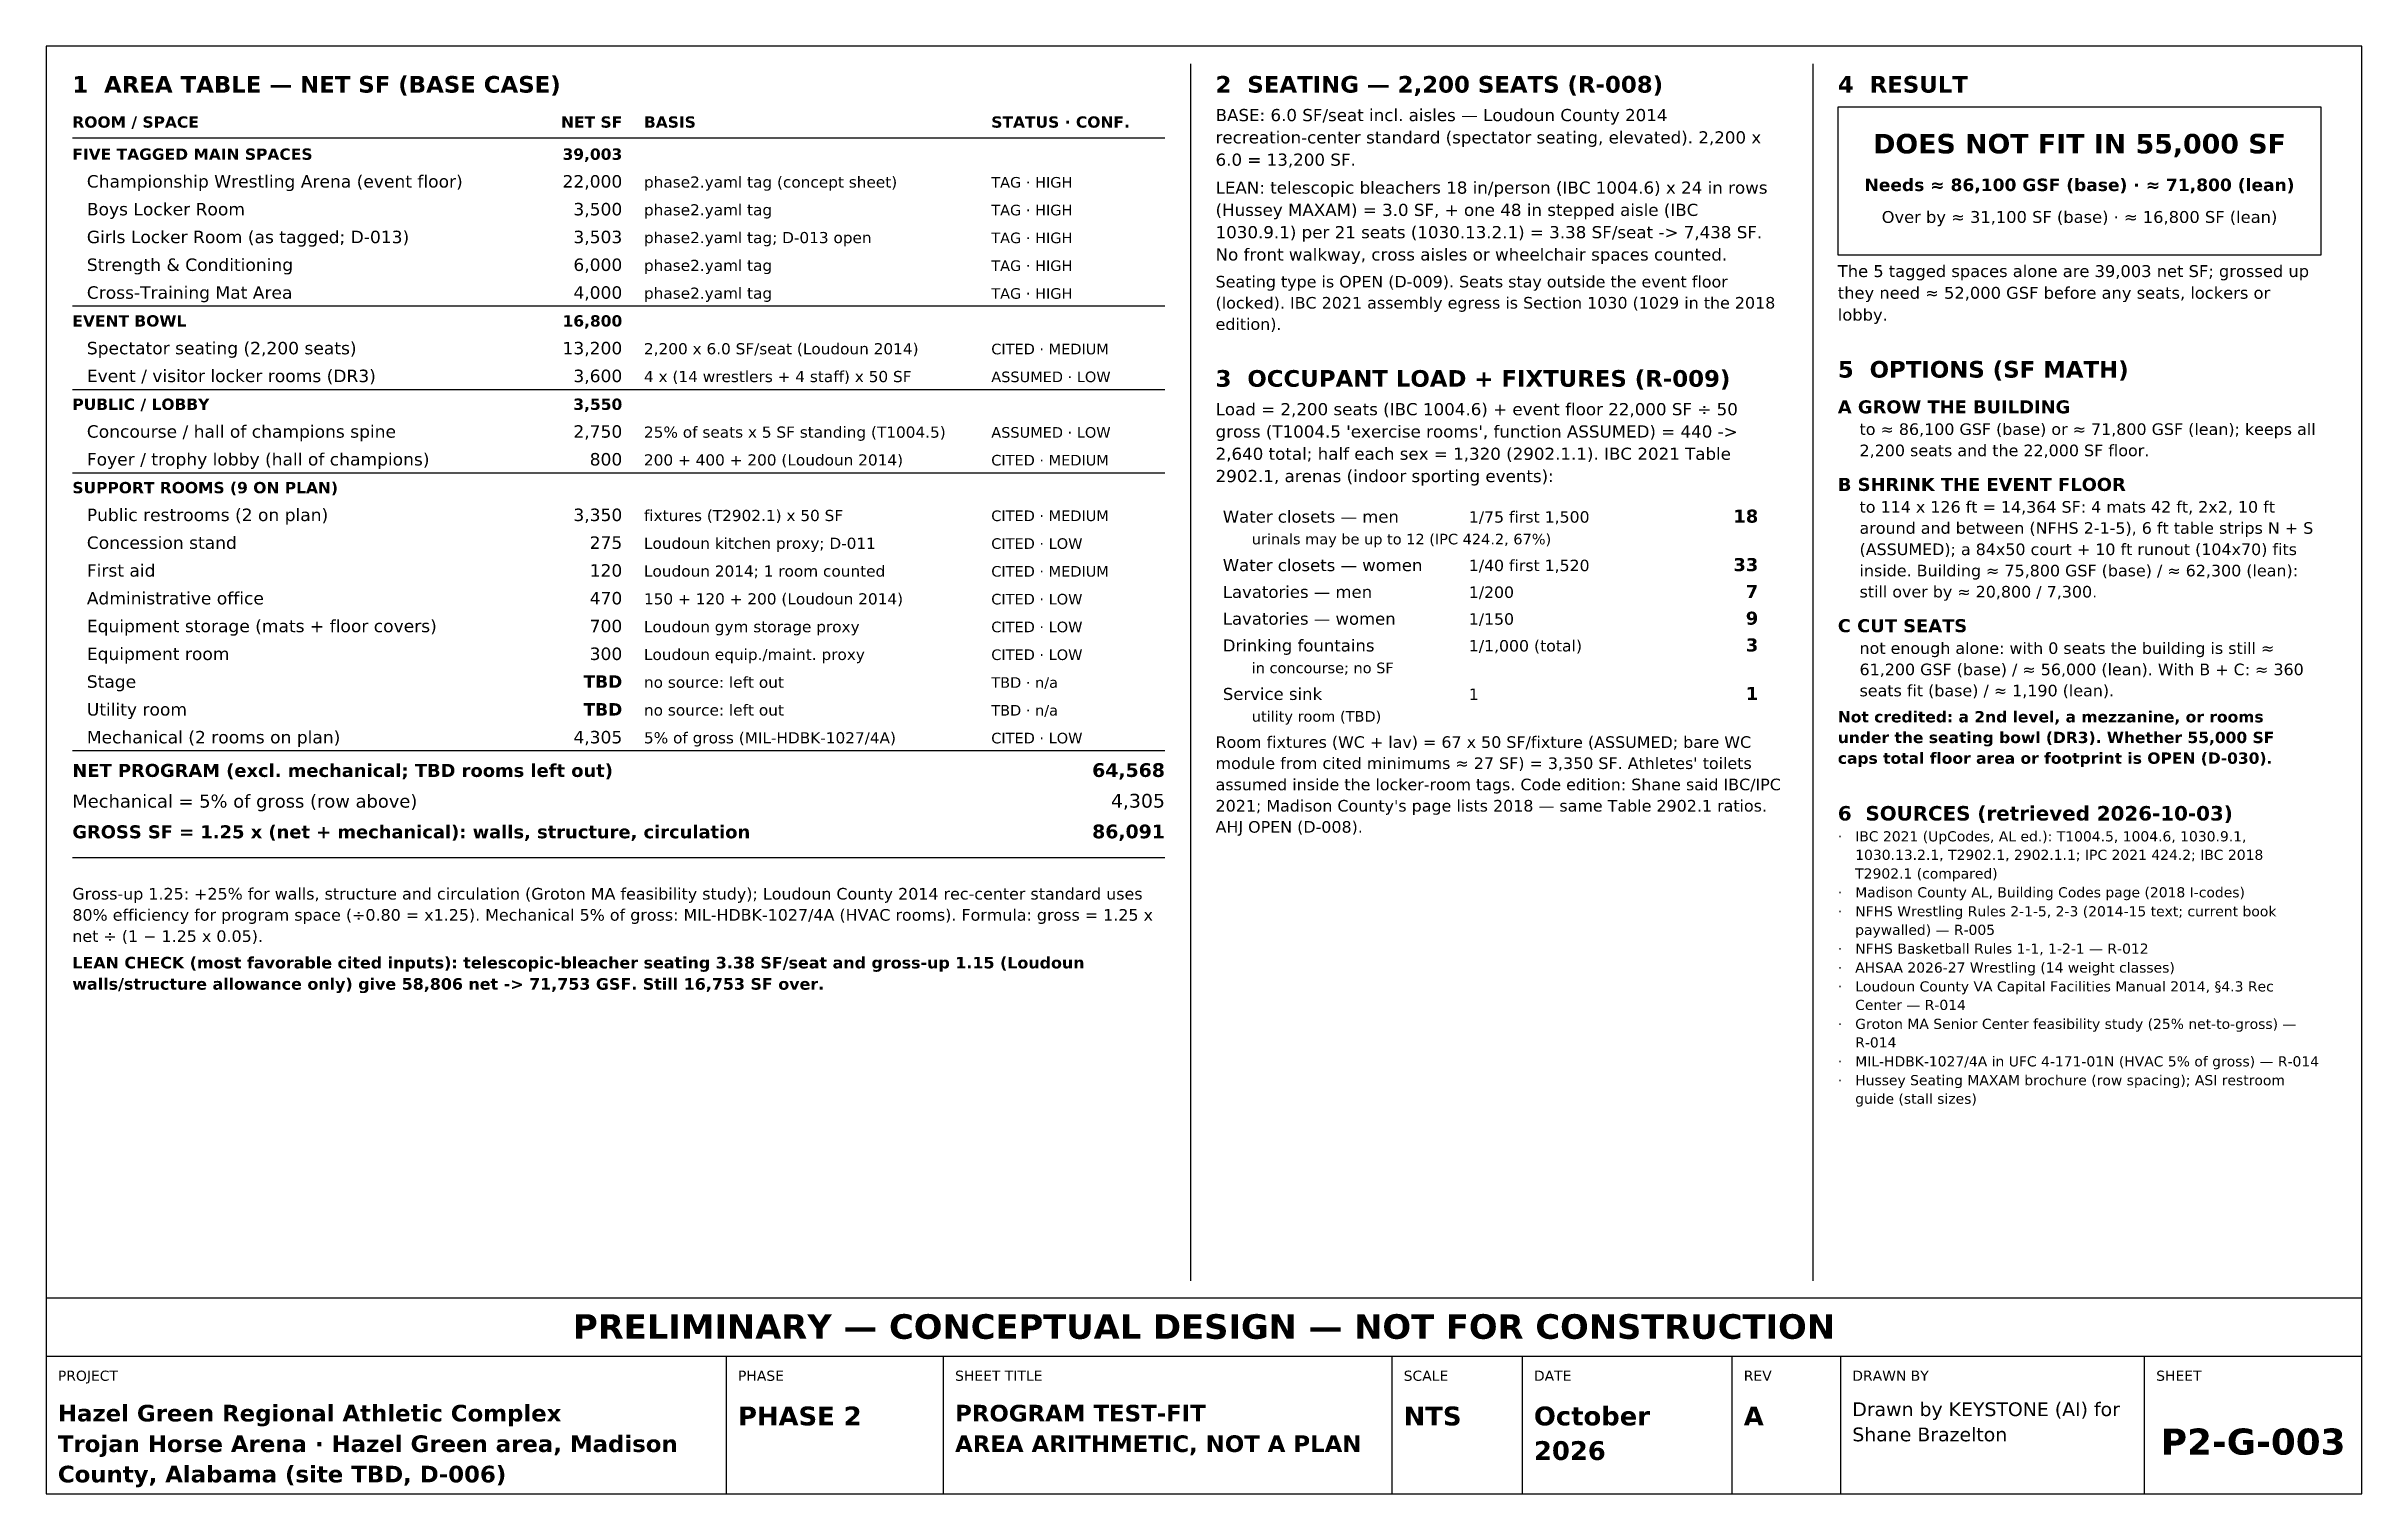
# Model space of a CAD drawing. Header units: inches. Extents: x 0.5 to 16.5, y 0.5 to 10.5.
import ezdxf
from ezdxf.enums import TextEntityAlignment as Align

# ---------------------------------------------------------------- set-up
doc = ezdxf.new("R2010")
doc.units = ezdxf.units.IN
doc.header["$MEASUREMENT"] = 0
for name, color, linetype in [('A-ANNO-TABL', 7, 'Continuous'), ('A-ANNO-TEXT', 7, 'Continuous'), ('G-ANNO-TTLB', 7, 'Continuous')]:
    doc.layers.add(name, color=color, linetype=linetype)
doc.styles.add('KS-BOLD', font='DejaVuSans-Bold.ttf')
doc.styles.add('KS-REG', font='DejaVuSans.ttf')

msp = doc.modelspace()

# ---------------------------------------------------------------- linework, layer by layer
at = {"layer": 'A-ANNO-TABL'}
for p, q in [((0.68, 9.868), (8.23, 9.868)), ((0.68, 8.706), (8.23, 8.706)), ((0.68, 8.13), (8.23, 8.13)), ((0.68, 7.554), (8.23, 7.554)), ((0.68, 5.634), (8.23, 5.634)), ((0.68, 4.896), (8.23, 4.896))]:
    msp.add_line(p, q, dxfattribs=at)
at = {"layer": 'A-ANNO-TEXT'}
for p, q in [((8.41, 1.97), (8.41, 10.38)), ((12.71, 1.97), (12.71, 10.38))]:
    msp.add_line(p, q, dxfattribs=at)
msp.add_lwpolyline([(12.88, 9.06), (16.22, 9.06), (16.22, 10.08), (12.88, 10.08)], close=True, dxfattribs=at)
at = {"layer": 'G-ANNO-TTLB'}
for p, q in [((0.5, 1.45), (16.5, 1.45)), ((5.2, 0.5), (5.2, 1.45)), ((6.7, 0.5), (6.7, 1.45)), ((9.8, 0.5), (9.8, 1.45)), ((10.7, 0.5), (10.7, 1.45)), ((12.15, 0.5), (12.15, 1.45)), ((12.9, 0.5), (12.9, 1.45)), ((15, 0.5), (15, 1.45))]:
    msp.add_line(p, q, dxfattribs=at)
for points in [[(0.5, 0.5), (16.5, 0.5), (16.5, 10.5), (0.5, 10.5)], [(0.5, 1.45), (16.5, 1.45), (16.5, 1.85), (0.5, 1.85)]]:
    msp.add_lwpolyline(points, close=True, dxfattribs=at)

# ---------------------------------------------------------------- texts
at = {"layer": 'A-ANNO-TABL'}
for s, height, style, p in [('ROOM / SPACE', 0.078, 'KS-BOLD', (0.68, 9.938)), ('BASIS', 0.078, 'KS-BOLD', (4.63, 9.938)), ('STATUS · CONF.', 0.078, 'KS-BOLD', (7.03, 9.938)), ('FIVE TAGGED MAIN SPACES', 0.078, 'KS-BOLD', (0.68, 9.716)), ('Championship Wrestling Arena (event floor)', 0.086, 'KS-REG', (0.78, 9.524)), ('phase2.yaml tag (concept sheet)', 0.077, 'KS-REG', (4.63, 9.524)), ('TAG · HIGH', 0.073, 'KS-REG', (7.03, 9.524)), ('Boys Locker Room', 0.086, 'KS-REG', (0.78, 9.332)), ('phase2.yaml tag', 0.077, 'KS-REG', (4.63, 9.332)), ('TAG · HIGH', 0.073, 'KS-REG', (7.03, 9.332)), ('Girls Locker Room (as tagged; D-013)', 0.086, 'KS-REG', (0.78, 9.14)), ('phase2.yaml tag; D-013 open', 0.077, 'KS-REG', (4.63, 9.14)), ('TAG · HIGH', 0.073, 'KS-REG', (7.03, 9.14)), ('Strength & Conditioning', 0.086, 'KS-REG', (0.78, 8.948)), ('phase2.yaml tag', 0.077, 'KS-REG', (4.63, 8.948)), ('TAG · HIGH', 0.073, 'KS-REG', (7.03, 8.948)), ('Cross-Training Mat Area', 0.086, 'KS-REG', (0.78, 8.756)), ('phase2.yaml tag', 0.077, 'KS-REG', (4.63, 8.756)), ('TAG · HIGH', 0.073, 'KS-REG', (7.03, 8.756)), ('EVENT BOWL', 0.078, 'KS-BOLD', (0.68, 8.564)), ('Spectator seating (2,200 seats)', 0.086, 'KS-REG', (0.78, 8.372)), ('2,200 x 6.0 SF/seat (Loudoun 2014)', 0.077, 'KS-REG', (4.63, 8.372)), ('CITED · MEDIUM', 0.073, 'KS-REG', (7.03, 8.372)), ('Event / visitor locker rooms (DR3)', 0.086, 'KS-REG', (0.78, 8.18)), ('4 x (14 wrestlers + 4 staff) x 50 SF', 0.077, 'KS-REG', (4.63, 8.18)), ('ASSUMED · LOW', 0.073, 'KS-REG', (7.03, 8.18)), ('PUBLIC / LOBBY', 0.078, 'KS-BOLD', (0.68, 7.988)), ('Concourse / hall of champions spine', 0.086, 'KS-REG', (0.78, 7.796)), ('25% of seats x 5 SF standing (T1004.5)', 0.077, 'KS-REG', (4.63, 7.796)), ('ASSUMED · LOW', 0.073, 'KS-REG', (7.03, 7.796)), ('Foyer / trophy lobby (hall of champions)', 0.086, 'KS-REG', (0.78, 7.604)), ('200 + 400 + 200 (Loudoun 2014)', 0.077, 'KS-REG', (4.63, 7.604)), ('CITED · MEDIUM', 0.073, 'KS-REG', (7.03, 7.604)), ('SUPPORT ROOMS (9 ON PLAN)', 0.078, 'KS-BOLD', (0.68, 7.412)), ('Public restrooms (2 on plan)', 0.086, 'KS-REG', (0.78, 7.22)), ('fixtures (T2902.1) x 50 SF', 0.077, 'KS-REG', (4.63, 7.22)), ('CITED · MEDIUM', 0.073, 'KS-REG', (7.03, 7.22)), ('Water closets — men', 0.083, 'KS-REG', (8.63, 7.209)), ('1/75 first 1,500', 0.079, 'KS-REG', (10.33, 7.209)), ('Concession stand', 0.086, 'KS-REG', (0.78, 7.028)), ('Loudoun kitchen proxy; D-011', 0.077, 'KS-REG', (4.63, 7.028)), ('CITED · LOW', 0.073, 'KS-REG', (7.03, 7.028)), ('urinals may be up to 12 (IPC 424.2, 67%)', 0.073, 'KS-REG', (8.83, 7.059)), ('First aid', 0.086, 'KS-REG', (0.78, 6.836)), ('Loudoun 2014; 1 room counted', 0.077, 'KS-REG', (4.63, 6.836)), ('CITED · MEDIUM', 0.073, 'KS-REG', (7.03, 6.836)), ('Water closets — women', 0.083, 'KS-REG', (8.63, 6.874)), ('1/40 first 1,520', 0.079, 'KS-REG', (10.33, 6.874)), ('Administrative office', 0.086, 'KS-REG', (0.78, 6.644)), ('150 + 120 + 200 (Loudoun 2014)', 0.077, 'KS-REG', (4.63, 6.644)), ('Lavatories — men', 0.083, 'KS-REG', (8.63, 6.689)), ('1/200', 0.079, 'KS-REG', (10.33, 6.689)), ('CITED · LOW', 0.073, 'KS-REG', (7.03, 6.644)), ('Lavatories — women', 0.083, 'KS-REG', (8.63, 6.504)), ('1/150', 0.079, 'KS-REG', (10.33, 6.504)), ('Equipment storage (mats + floor covers)', 0.086, 'KS-REG', (0.78, 6.452)), ('Loudoun gym storage proxy', 0.077, 'KS-REG', (4.63, 6.452)), ('CITED · LOW', 0.073, 'KS-REG', (7.03, 6.452)), ('Drinking fountains', 0.083, 'KS-REG', (8.63, 6.319)), ('1/1,000 (total)', 0.079, 'KS-REG', (10.33, 6.319)), ('Equipment room', 0.086, 'KS-REG', (0.78, 6.26)), ('Loudoun equip./maint. proxy', 0.077, 'KS-REG', (4.63, 6.26)), ('CITED · LOW', 0.073, 'KS-REG', (7.03, 6.26)), ('in concourse; no SF', 0.073, 'KS-REG', (8.83, 6.169)), ('Stage', 0.086, 'KS-REG', (0.78, 6.068)), ('no source: left out', 0.077, 'KS-REG', (4.63, 6.068)), ('TBD · n/a', 0.073, 'KS-REG', (7.03, 6.068)), ('Utility room', 0.086, 'KS-REG', (0.78, 5.876)), ('no source: left out', 0.077, 'KS-REG', (4.63, 5.876)), ('TBD · n/a', 0.073, 'KS-REG', (7.03, 5.876)), ('Service sink', 0.083, 'KS-REG', (8.63, 5.984)), ('1', 0.079, 'KS-REG', (10.33, 5.984)), ('Mechanical (2 rooms on plan)', 0.086, 'KS-REG', (0.78, 5.684)), ('5% of gross (MIL-HDBK-1027/4A)', 0.077, 'KS-REG', (4.63, 5.684)), ('utility room (TBD)', 0.073, 'KS-REG', (8.83, 5.834)), ('CITED · LOW', 0.073, 'KS-REG', (7.03, 5.684)), ('NET PROGRAM (excl. mechanical; TBD rooms left out)', 0.09, 'KS-BOLD', (0.68, 5.452)), ('Mechanical = 5% of gross (row above)', 0.09, 'KS-REG', (0.68, 5.24)), ('GROSS SF = 1.25 x (net + mechanical): walls, structure, circulation', 0.09, 'KS-BOLD', (0.68, 5.028))]:
    msp.add_text(s, height=height, dxfattribs=dict(at, style=style)).set_placement(p)
for s, height, style, p in [('NET SF', 0.078, 'KS-BOLD', (4.48, 9.938)), ('39,003', 0.078, 'KS-BOLD', (4.48, 9.716)), ('22,000', 0.086, 'KS-REG', (4.48, 9.524)), ('3,500', 0.086, 'KS-REG', (4.48, 9.332)), ('3,503', 0.086, 'KS-REG', (4.48, 9.14)), ('6,000', 0.086, 'KS-REG', (4.48, 8.948)), ('4,000', 0.086, 'KS-REG', (4.48, 8.756)), ('16,800', 0.078, 'KS-BOLD', (4.48, 8.564)), ('13,200', 0.086, 'KS-REG', (4.48, 8.372)), ('3,600', 0.086, 'KS-REG', (4.48, 8.18)), ('3,550', 0.078, 'KS-BOLD', (4.48, 7.988)), ('2,750', 0.086, 'KS-REG', (4.48, 7.796)), ('800', 0.086, 'KS-REG', (4.48, 7.604)), ('3,350', 0.086, 'KS-REG', (4.48, 7.22)), ('18', 0.09, 'KS-BOLD', (12.33, 7.209)), ('275', 0.086, 'KS-REG', (4.48, 7.028)), ('120', 0.086, 'KS-REG', (4.48, 6.836)), ('33', 0.09, 'KS-BOLD', (12.33, 6.874)), ('470', 0.086, 'KS-REG', (4.48, 6.644)), ('7', 0.09, 'KS-BOLD', (12.33, 6.689)), ('9', 0.09, 'KS-BOLD', (12.33, 6.504)), ('700', 0.086, 'KS-REG', (4.48, 6.452)), ('3', 0.09, 'KS-BOLD', (12.33, 6.319)), ('300', 0.086, 'KS-REG', (4.48, 6.26)), ('TBD', 0.086, 'KS-BOLD', (4.48, 6.068)), ('TBD', 0.086, 'KS-BOLD', (4.48, 5.876)), ('1', 0.09, 'KS-BOLD', (12.33, 5.984)), ('4,305', 0.086, 'KS-REG', (4.48, 5.684)), ('64,568', 0.095, 'KS-BOLD', (8.23, 5.452)), ('4,305', 0.095, 'KS-REG', (8.23, 5.24)), ('86,091', 0.095, 'KS-BOLD', (8.23, 5.028))]:
    msp.add_text(s, height=height, dxfattribs=dict(at, style=style)).set_placement(p, align=Align.RIGHT)
at = {"layer": 'A-ANNO-TEXT'}
for s, height, style, p in [('1  AREA TABLE — NET SF (BASE CASE)', 0.115, 'KS-BOLD', (0.68, 10.18)), ('2  SEATING — 2,200 SEATS (R-008)', 0.115, 'KS-BOLD', (8.58, 10.18)), ('4  RESULT', 0.115, 'KS-BOLD', (12.88, 10.18)), ('BASE: 6.0 SF/seat incl. aisles — Loudoun County 2014', 0.084, 'KS-REG', (8.58, 9.983)), ('6.0 = 13,200 SF.', 0.084, 'KS-REG', (8.58, 9.675)), ('recreation-center standard (spectator seating, elevated). 2,200 x', 0.084, 'KS-REG', (8.58, 9.829)), ('LEAN: telescopic bleachers 18 in/person (IBC 1004.6) x 24 in rows', 0.084, 'KS-REG', (8.58, 9.482)), ('(Hussey MAXAM) = 3.0 SF, + one 48 in stepped aisle (IBC', 0.084, 'KS-REG', (8.58, 9.328)), ('1030.9.1) per 21 seats (1030.13.2.1) = 3.38 SF/seat -> 7,438 SF.', 0.084, 'KS-REG', (8.58, 9.174)), ('No front walkway, cross aisles or wheelchair spaces counted.', 0.084, 'KS-REG', (8.58, 9.02)), ('The 5 tagged spaces alone are 39,003 net SF; grossed up', 0.082, 'KS-REG', (12.88, 8.906)), ('Seating type is OPEN (D-009). Seats stay outside the event floor', 0.08, 'KS-REG', (8.58, 8.834)), ('they need ≈ 52,000 GSF before any seats, lockers or', 0.082, 'KS-REG', (12.88, 8.756)), ('(locked). IBC 2021 assembly egress is Section 1030 (1029 in the 2018', 0.08, 'KS-REG', (8.58, 8.688)), ('lobby.', 0.082, 'KS-REG', (12.88, 8.605)), ('edition).', 0.08, 'KS-REG', (8.58, 8.541)), ('5  OPTIONS (SF MATH)', 0.115, 'KS-BOLD', (12.88, 8.211)), ('3  OCCUPANT LOAD + FIXTURES (R-009)', 0.115, 'KS-BOLD', (8.58, 8.148)), ('Load = 2,200 seats (IBC 1004.6) + event floor 22,000 SF ÷ 50', 0.084, 'KS-REG', (8.58, 7.951)), ('A GROW THE BUILDING', 0.09, 'KS-BOLD', (12.88, 7.964)), ("gross (T1004.5 'exercise rooms', function ASSUMED) = 440 ->", 0.084, 'KS-REG', (8.58, 7.797)), ('to ≈ 86,100 GSF (base) or ≈ 71,800 GSF (lean); keeps all', 0.08, 'KS-REG', (13.03, 7.815)), ('2,640 total; half each sex = 1,320 (2902.1.1). IBC 2021 Table', 0.084, 'KS-REG', (8.58, 7.643)), ('2,200 seats and the 22,000 SF floor.', 0.08, 'KS-REG', (13.03, 7.668)), ('2902.1, arenas (indoor sporting events):', 0.084, 'KS-REG', (8.58, 7.489)), ('B SHRINK THE EVENT FLOOR', 0.09, 'KS-BOLD', (12.88, 7.428)), ('to 114 x 126 ft = 14,364 SF: 4 mats 42 ft, 2x2, 10 ft', 0.08, 'KS-REG', (13.03, 7.278)), ('around and between (NFHS 2-1-5), 6 ft table strips N + S', 0.08, 'KS-REG', (13.03, 7.132)), ('(ASSUMED); a 84x50 court + 10 ft runout (104x70) fits', 0.08, 'KS-REG', (13.03, 6.985)), ('inside. Building ≈ 75,800 GSF (base) / ≈ 62,300 (lean):', 0.08, 'KS-REG', (13.03, 6.838)), ('still over by ≈ 20,800 / 7,300.', 0.08, 'KS-REG', (13.03, 6.692)), ('C CUT SEATS', 0.09, 'KS-BOLD', (12.88, 6.452)), ('not enough alone: with 0 seats the building is still ≈', 0.08, 'KS-REG', (13.03, 6.302)), ('seats fit (base) / ≈ 1,190 (lean).', 0.08, 'KS-REG', (13.03, 6.009)), ('61,200 GSF (base) / ≈ 56,000 (lean). With B + C: ≈ 360', 0.08, 'KS-REG', (13.03, 6.155)), ('under the seating bowl (DR3). Whether 55,000 SF', 0.078, 'KS-BOLD', (12.88, 5.686)), ('Not credited: a 2nd level, a mezzanine, or rooms', 0.078, 'KS-BOLD', (12.88, 5.829)), ('Room fixtures (WC + lav) = 67 x 50 SF/fixture (ASSUMED; bare WC', 0.08, 'KS-REG', (8.58, 5.653)), ('caps total floor area or footprint is OPEN (D-030).', 0.078, 'KS-BOLD', (12.88, 5.543)), ('assumed inside the locker-room tags. Code edition: Shane said IBC/IPC', 0.08, 'KS-REG', (8.58, 5.36)), ("module from cited minimums ≈ 27 SF) = 3,350 SF. Athletes' toilets", 0.08, 'KS-REG', (8.58, 5.507)), ("2021; Madison County's page lists 2018 — same Table 2902.1 ratios.", 0.08, 'KS-REG', (8.58, 5.213)), ('AHJ OPEN (D-008).', 0.08, 'KS-REG', (8.58, 5.067)), ('6  SOURCES (retrieved 2026-10-03)', 0.1, 'KS-BOLD', (12.88, 5.151)), ('·', 0.07, 'KS-REG', (12.88, 5.007)), ('IBC 2021 (UpCodes, AL ed.): T1004.5, 1004.6, 1030.9.1,', 0.07, 'KS-REG', (13, 5.007)), ('T2902.1 (compared)', 0.07, 'KS-REG', (13, 4.75)), ('1030.13.2.1, T2902.1, 2902.1.1; IPC 2021 424.2; IBC 2018', 0.07, 'KS-REG', (13, 4.879)), ('Gross-up 1.25: +25% for walls, structure and circulation (Groton MA feasibility study); Loudoun County 2014 rec-center standard uses', 0.08, 'KS-REG', (0.68, 4.605)), ('·', 0.07, 'KS-REG', (12.88, 4.62)), ('Madison County AL, Building Codes page (2018 I-codes)', 0.07, 'KS-REG', (13, 4.62)), ('80% efficiency for program space (÷0.80 = x1.25). Mechanical 5% of gross: MIL-HDBK-1027/4A (HVAC rooms). Formula: gross = 1.25 x', 0.08, 'KS-REG', (0.68, 4.459)), ('·', 0.07, 'KS-REG', (12.88, 4.489)), ('NFHS Wrestling Rules 2-1-5, 2-3 (2014-15 text; current book', 0.07, 'KS-REG', (13, 4.489)), ('net ÷ (1 − 1.25 x 0.05).', 0.08, 'KS-REG', (0.68, 4.312)), ('paywalled) — R-005', 0.07, 'KS-REG', (13, 4.361)), ('LEAN CHECK (most favorable cited inputs): telescopic-bleacher seating 3.38 SF/seat and gross-up 1.15 (Loudoun', 0.08, 'KS-BOLD', (0.68, 4.129)), ('·', 0.07, 'KS-REG', (12.88, 4.231)), ('AHSAA 2026-27 Wrestling (14 weight classes)', 0.07, 'KS-REG', (13, 4.1)), ('NFHS Basketball Rules 1-1, 1-2-1 — R-012', 0.07, 'KS-REG', (13, 4.231)), ('walls/structure allowance only) give 58,806 net -> 71,753 GSF. Still 16,753 SF over.', 0.08, 'KS-BOLD', (0.68, 3.982)), ('·', 0.07, 'KS-REG', (12.88, 4.1)), ('·', 0.07, 'KS-REG', (12.88, 3.97)), ('Loudoun County VA Capital Facilities Manual 2014, §4.3 Rec', 0.07, 'KS-REG', (13, 3.97)), ('Center — R-014', 0.07, 'KS-REG', (13, 3.842)), ('·', 0.07, 'KS-REG', (12.88, 3.711)), ('Groton MA Senior Center feasibility study (25% net-to-gross) —', 0.07, 'KS-REG', (13, 3.711)), ('R-014', 0.07, 'KS-REG', (13, 3.583)), ('MIL-HDBK-1027/4A in UFC 4-171-01N (HVAC 5% of gross) — R-014', 0.07, 'KS-REG', (13, 3.452)), ('·', 0.07, 'KS-REG', (12.88, 3.452)), ('·', 0.07, 'KS-REG', (12.88, 3.322)), ('Hussey Seating MAXAM brochure (row spacing); ASI restroom', 0.07, 'KS-REG', (13, 3.322)), ('guide (stall sizes)', 0.07, 'KS-REG', (13, 3.194))]:
    msp.add_text(s, height=height, dxfattribs=dict(at, style=style)).set_placement(p)
for s, height, style, p in [('DOES NOT FIT IN 55,000 SF', 0.135, 'KS-BOLD', (14.55, 9.76)), ('Needs ≈ 86,100 GSF (base) · ≈ 71,800 (lean)', 0.086, 'KS-BOLD', (14.55, 9.5)), ('Over by ≈ 31,100 SF (base) · ≈ 16,800 SF (lean)', 0.082, 'KS-REG', (14.55, 9.28))]:
    msp.add_text(s, height=height, dxfattribs=dict(at, style=style)).set_placement(p, align=Align.CENTER)
at = {"layer": 'G-ANNO-TTLB', "style": 'KS-BOLD'}
for s, height, p in [('PRELIMINARY — CONCEPTUAL DESIGN — NOT FOR CONSTRUCTION', 0.17, (8.5, 1.57)), ('P2-G-003', 0.18, (15.75, 0.77))]:
    msp.add_text(s, height=height, dxfattribs=at).set_placement(p, align=Align.CENTER)
at = {"layer": 'G-ANNO-TTLB'}
for s, height, style, p in [('PROJECT', 0.07, 'KS-REG', (0.58, 1.28)), ('PHASE', 0.07, 'KS-REG', (5.28, 1.28)), ('SHEET TITLE', 0.07, 'KS-REG', (6.78, 1.28)), ('SCALE', 0.07, 'KS-REG', (9.88, 1.28)), ('DATE', 0.07, 'KS-REG', (10.78, 1.28)), ('REV', 0.07, 'KS-REG', (12.23, 1.28)), ('DRAWN BY', 0.07, 'KS-REG', (12.98, 1.28)), ('SHEET', 0.07, 'KS-REG', (15.08, 1.28)), ('Drawn by KEYSTONE (AI) for', 0.095, 'KS-REG', (12.98, 1.036)), ('Hazel Green Regional Athletic Complex', 0.115, 'KS-BOLD', (0.58, 0.999)), ('PHASE 2', 0.13, 'KS-BOLD', (5.28, 0.972)), ('PROGRAM TEST-FIT', 0.115, 'KS-BOLD', (6.78, 0.999)), ('NTS', 0.13, 'KS-BOLD', (9.88, 0.972)), ('October', 0.13, 'KS-BOLD', (10.78, 0.972)), ('A', 0.13, 'KS-BOLD', (12.23, 0.972)), ('Shane Brazelton', 0.095, 'KS-REG', (12.98, 0.862)), ('Trojan Horse Arena · Hazel Green area, Madison', 0.115, 'KS-BOLD', (0.58, 0.788)), ('AREA ARITHMETIC, NOT A PLAN', 0.115, 'KS-BOLD', (6.78, 0.788)), ('2026', 0.13, 'KS-BOLD', (10.78, 0.733)), ('County, Alabama (site TBD, D-006)', 0.115, 'KS-BOLD', (0.58, 0.578))]:
    msp.add_text(s, height=height, dxfattribs=dict(at, style=style)).set_placement(p)

doc.saveas('drawing.dxf')
